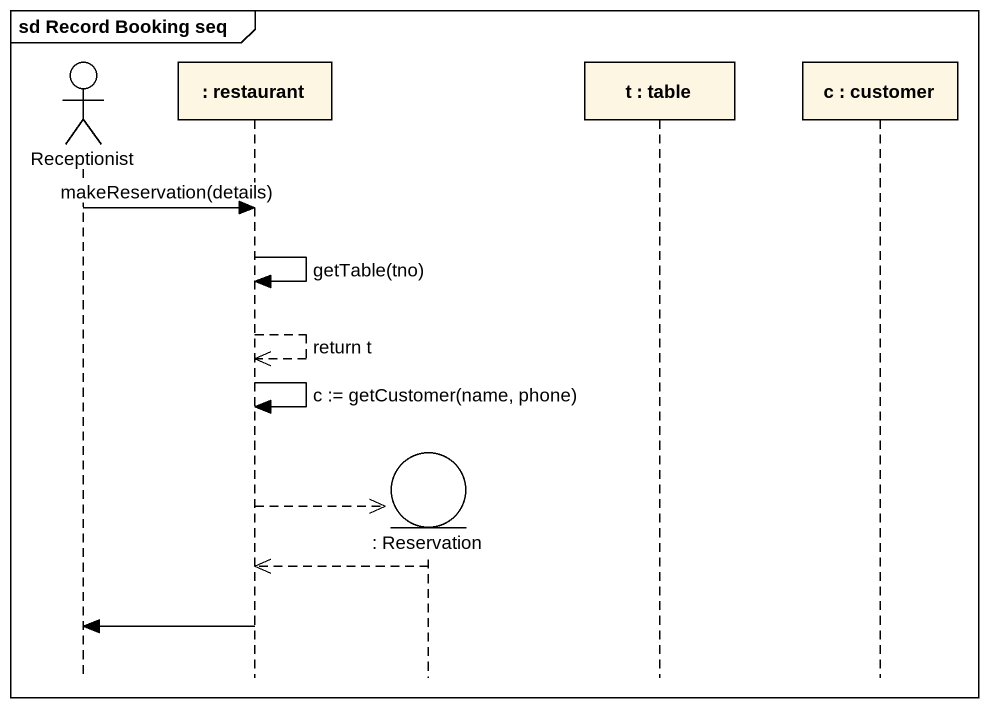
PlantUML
@startuml
mainframe sd Record Booking seq
hide footbox
actor Receptionist
participant ": restaurant" as restaurant
entity ": Reservation" as Reservation
participant "t : table" as t_table
participant "c : customer" as c_customer

Receptionist -> restaurant : makeReservation(details)
restaurant -> restaurant : getTable(tno)
restaurant -->> restaurant : return t
restaurant -> restaurant : c := getCustomer(name, phone)
restaurant -->> Reservation **
Reservation -->> restaurant
restaurant -> Receptionist
@enduml
